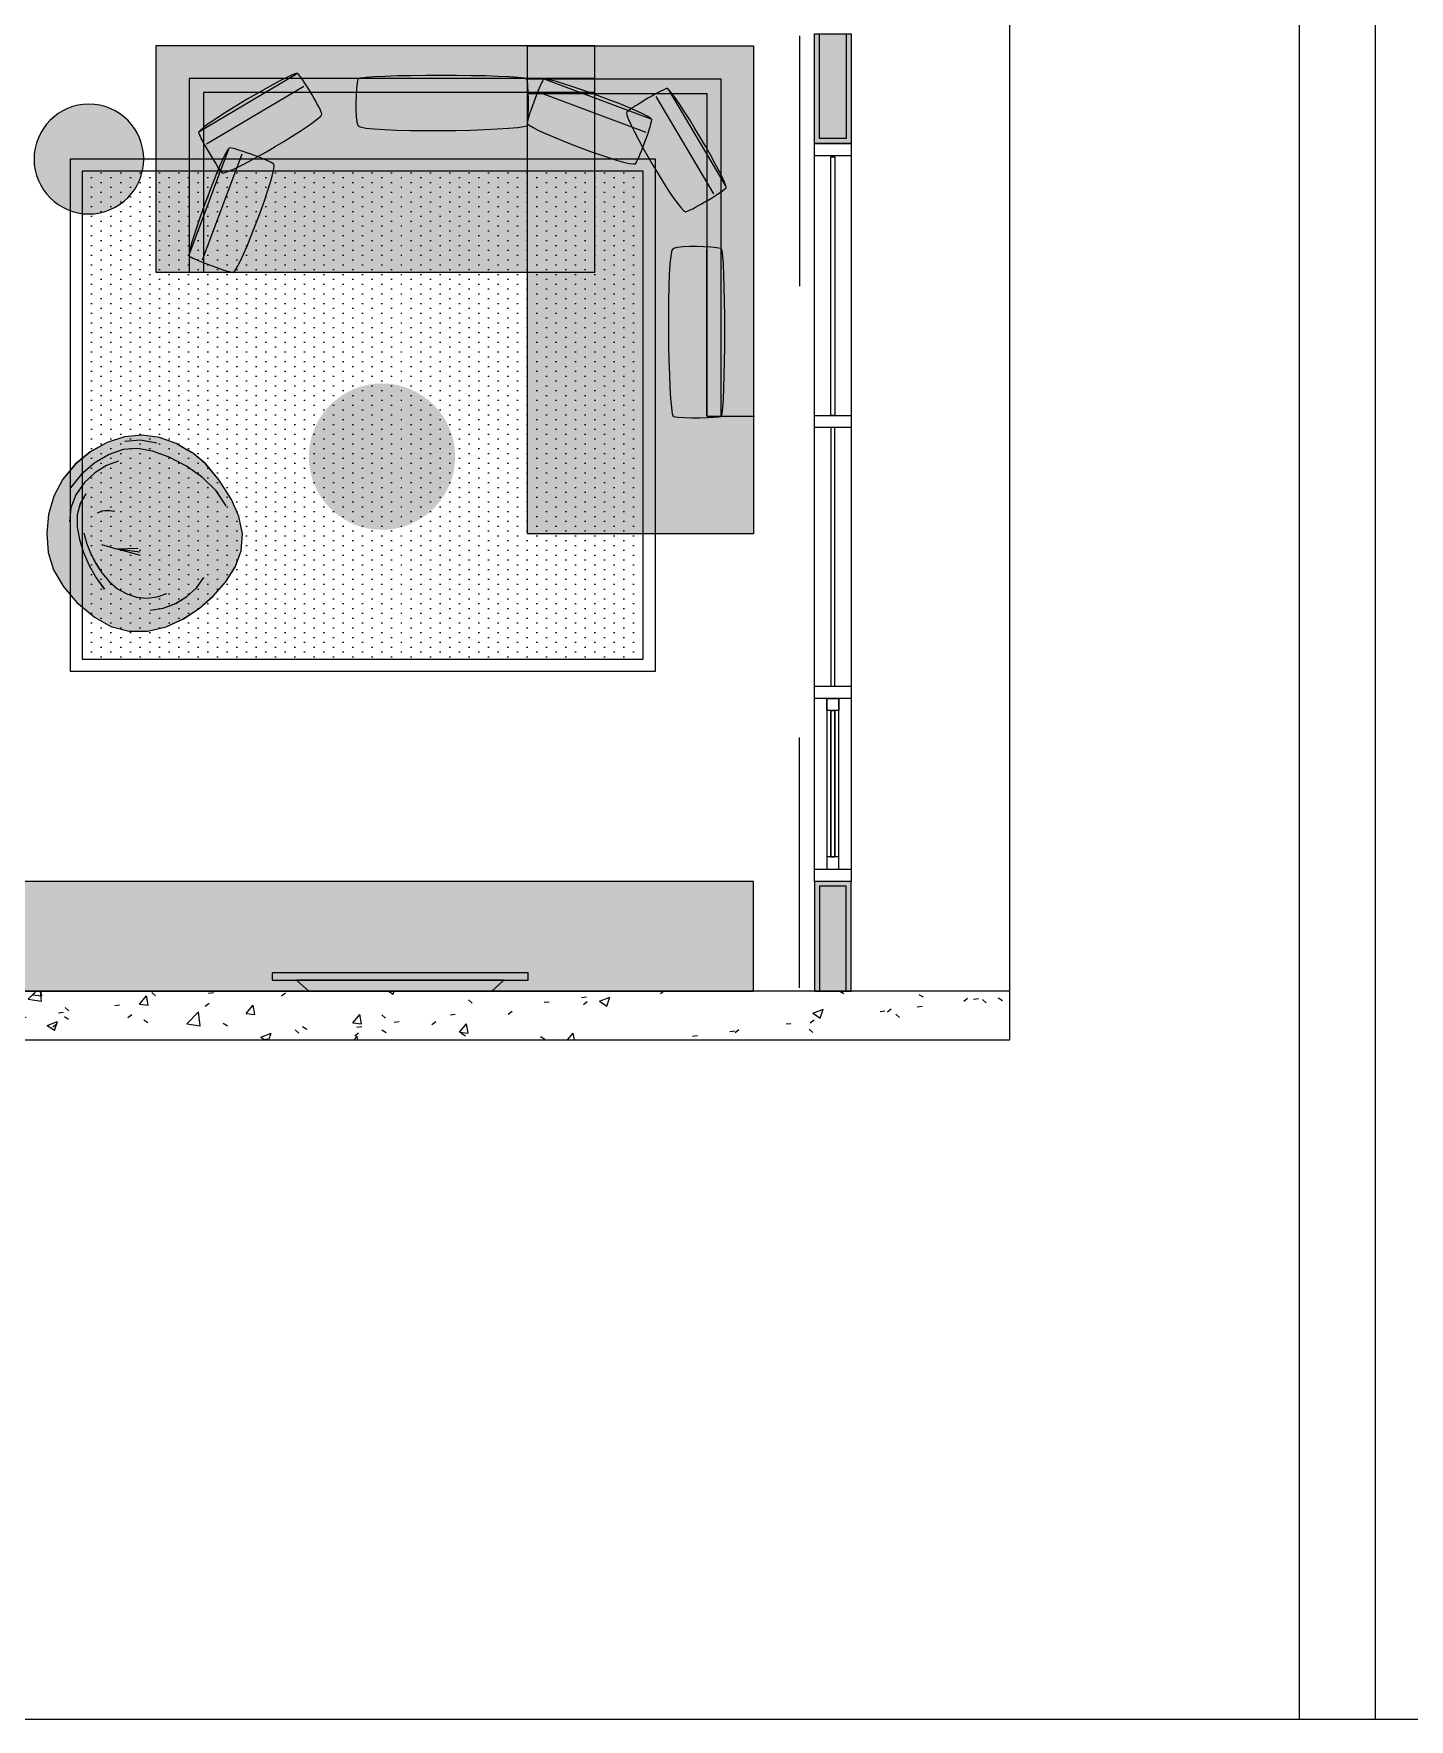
# Model space of a CAD drawing. Header units: millimetres. Extents: x 138979 to 257434, y 2210 to 57479.
# Drawn here: x 214969 to 220610, y 17607 to 24517 of the extents above; entities that cross this region are included whole.
import ezdxf

# ---------------------------------------------------------------- set-up
doc = ezdxf.new("R2010")
doc.units = ezdxf.units.MM
for name, color, linetype, lineweight in [('FLOOR', 6, 'Continuous', 9), ('WALL-FILL-4', 254, 'Continuous', 9), ('WALL-RETCUT-1', 1, 'Continuous', 25)]:
    doc.layers.add(name, color=color, linetype=linetype, lineweight=lineweight)
for name, color, linetype in [('GAR-DOOR', 4, 'Continuous'), ('GAR-FFE', 1, 'Continuous'), ('GAR-WINDOW', 4, 'Continuous')]:
    doc.layers.add(name, color=color, linetype=linetype)
doc.linetypes.add('BATTING', pattern='A,0.00254,-2.54,[134,ltypeshp.shx,S=2.54,R=0,X=-2.54,Y=0],-5.08,[134,ltypeshp.shx,S=2.54,R=180,X=2.54,Y=0],-2.54', length=10.16254)

# ---------------------------------------------------------------- blocks, each defined once
blk = doc.blocks.new('tv')
at = {"layer": 'GAR-FFE', "true_color": 0xffffff}
h = blk.add_hatch(color=7, dxfattribs=at)
h.dxf.hatch_style = 1
h.paths.add_polyline_path([(-50135.2, -61402.1), (-50135.2, -61432.1), (-49085.2, -61432.1), (-49085.2, -61402.1)])
h.paths.add_polyline_path([(-50035.2, -61432.1), (-49985.2, -61477.1), (-49235.2, -61477.1), (-49185.2, -61432.1)])
at = {"layer": 'GAR-FFE', "color": 8}
for points in [[(-50135.2, -61432.1), (-49085.2, -61432.1), (-49085.2, -61402.1), (-50135.2, -61402.1)], [(-49985.2, -61477.1), (-49235.2, -61477.1), (-49185.2, -61432.1), (-50035.2, -61432.1)]]:
    blk.add_lwpolyline(points, close=True, dxfattribs=at)
blk = doc.blocks.new('Type C1 outdoor dining table')
at = {"true_color": 0xffffff}
h = blk.add_hatch(color=7, dxfattribs=at)
h.dxf.hatch_style = 1
h.paths.add_polyline_path([(7367.6, -27279.7, 1), (7967.6, -27279.7, 1)])
at = {"layer": 'GAR-FFE'}
blk.add_circle((7667.6, -27279.7, 0), 300, dxfattribs=at)
blk = doc.blocks.new('lovesacplan')
at = {"layer": 'GAR-FFE'}
for p, q in [((136.3, 128.8), (122.2, 122.3)), ((151.3, 132.4), (136.3, 128.8)), ((166.7, 132.4), (151.3, 132.4)), ((181.6, 128.5), (166.7, 132.4)), ((195.1, 120.9), (181.6, 128.5)), ((109.3, 113.7), (97.7, 103.6)), ((122.2, 122.3), (109.3, 113.7)), ((138.7, 113.6), (128.5, 109.7)), ((149.3, 115.3), (138.7, 113.6)), ((197.2, 119.1), (195.1, 120.9)), ((209.6, 109), (197.2, 119.1)), ((97.7, 103.6), (87.5, 92.2)), ((111.4, 96.8), (105.5, 88.4)), ((119.2, 104), (111.4, 96.8)), ((128.5, 109.7), (119.2, 104)), ((143.7, 104.3), (135.8, 101.5)), ((152.1, 105.3), (143.7, 104.3)), ((160.5, 104.6), (152.1, 105.3)), ((168.6, 101.9), (160.5, 104.6)), ((176.2, 97.6), (168.6, 101.9)), ((183, 91.7), (176.2, 97.6)), ((193.7, 88.7), (187, 98)), ((219.9, 96.6), (209.6, 109)), ((87.5, 92.2), (79.6, 79.8)), ((189, 84.6), (183, 91.7)), ((194.1, 76.8), (189, 84.6)), ((199.4, 78.5), (193.7, 88.7)), ((221, 95), (219.9, 96.6)), ((228.6, 82.1), (221, 95)), ((79.6, 79.8), (74.8, 66.6)), ((157.4, 70.5), (176.2, 65.1)), ((198.4, 68.5), (194.1, 76.8)), ((204.1, 67.9), (199.4, 78.5)), ((233, 67.8), (228.6, 82.1)), ((74.8, 66.6), (73.8, 52.7)), ((158, 67.6), (176.2, 65.1)), ((159.4, 64.7), (176.2, 65.1)), ((189.3, 61.4), (176.2, 65.1)), ((201.7, 60), (198.4, 68.5)), ((203.7, 51.8), (201.7, 60)), ((207.5, 57.3), (204.1, 67.9)), ((209.3, 46.9), (207.5, 57.3)), ((234.2, 52.2), (233, 67.8)), ((73.8, 52.7), (76.6, 38.5)), ((209.2, 37.1), (209.3, 46.9)), ((214.5, 31.4), (215.5, 42.8)), ((232.8, 36.8), (234.2, 52.2)), ((76.6, 38.5), (82.7, 24.4)), ((87.1, 29.6), (95.3, 17.4)), ((178.5, 34.3), (184.2, 33.6)), ((184.2, 33.6), (189, 34.1)), ((189, 34.1), (192.9, 35.7)), ((202.3, 19.7), (206.8, 27.9)), ((206.8, 27.9), (209.2, 37.1)), ((210.5, 20.6), (214.5, 31.4)), ((228.4, 21.8), (232.8, 36.8)), ((82.7, 24.4), (92.7, 8.6)), ((95.3, 17.4), (106.4, 6.4)), ((203.5, 10.8), (210.5, 20.6)), ((205.9, 3.9), (214.8, 15)), ((220.9, 7.9), (228.4, 21.8)), ((92.7, 8.6), (103.9, -4.8)), ((106.4, 6.4), (119.6, -2.9)), ((185.2, -3.4), (194.7, 2.6)), ((194.7, 2.6), (203.5, 10.8)), ((194.9, -5.5), (205.9, 3.9)), ((210.8, -4.5), (220.9, 7.9)), ((103.9, -4.8), (115, -14.2)), ((115, -13.7), (122.2, -18)), ((119.6, -2.9), (133.8, -10.3)), ((133.8, -10.3), (147.4, -15.2)), ((171.6, -16.5), (183.1, -12.4)), ((175.4, -6.9), (185.2, -3.4)), ((183.1, -12.4), (194.9, -5.5)), ((198.5, -14.7), (210.8, -4.5)), ((115, -14.2), (122.2, -18)), ((122.2, -18), (128, -21.4)), ((128, -21.4), (141.8, -26.4)), ((141.8, -26.4), (156, -28.3)), ((144, -21.6), (157.2, -24.1)), ((147.4, -15.2), (159.9, -17.3)), ((156, -28.3), (170.5, -26.9)), ((157.2, -24.1), (170.1, -23.1)), ((159.9, -17.3), (171.6, -16.5)), ((170.5, -26.9), (184.8, -22.4)), ((184.8, -22.4), (198.5, -14.7))]:
    blk.add_line(p, q, dxfattribs=at)
blk = doc.blocks.new('beanbag')
at = {"layer": 'GAR-FFE', "true_color": 0xffffff}
h = blk.add_hatch(color=7, dxfattribs=at)
h.dxf.hatch_style = 1
h.paths.add_polyline_path([(-475181.9, -43380.7), (-475187.1, -43450.2), (-475173.3, -43521.3), (-475142.7, -43591.6), (-475092.6, -43670.9), (-475036.8, -43737.8), (-474981.1, -43784.5), (-474945, -43803.6), (-474916.1, -43820.8), (-474847.1, -43845.6), (-474775.9, -43855.1), (-474703.7, -43848.4), (-474632.1, -43825.5), (-474563.8, -43787.4), (-474502.2, -43736.1), (-474451.4, -43674.1), (-474414.1, -43604.5), (-474391.9, -43529.9), (-474385.2, -43452.9), (-474391.2, -43374.6), (-474412.9, -43303.2), (-474451.3, -43238.7), (-474456.4, -43230.6), (-474507.9, -43168.6), (-474570.3, -43118.2), (-474580.6, -43109.4), (-474648.3, -43071), (-474722.6, -43051.6), (-474799.4, -43051.8), (-474874.6, -43069.7), (-474944.9, -43102), (-475009.5, -43145), (-475067.8, -43195.9), (-475118.5, -43252.7), (-475158.1, -43314.5)])
at = {"layer": 'GAR-FFE'}
for p, q in [((-474944.9, -43102), (-475009.5, -43145)), ((-474874.6, -43069.7), (-474944.9, -43102)), ((-474799.4, -43051.8), (-474874.6, -43069.7)), ((-474722.6, -43051.6), (-474799.4, -43051.8)), ((-474648.3, -43071), (-474722.6, -43051.6)), ((-474580.6, -43109.4), (-474648.3, -43071)), ((-474570.3, -43118.2), (-474580.6, -43109.4)), ((-474507.9, -43168.6), (-474570.3, -43118.2)), ((-475009.5, -43145), (-475067.8, -43195.9)), ((-474913.8, -43165.2), (-474959.9, -43193.8)), ((-474862.8, -43145.7), (-474913.8, -43165.2)), ((-474809.4, -43137.1), (-474862.8, -43145.7)), ((-474795.8, -43187), (-474837.8, -43192.3)), ((-474753.6, -43190.9), (-474795.8, -43187)), ((-474456.4, -43230.6), (-474507.9, -43168.6)), ((-475118.5, -43252.7), (-475158.1, -43314.5)), ((-475067.8, -43195.9), (-475118.5, -43252.7)), ((-474998.9, -43229.8), (-475028.7, -43271.7)), ((-474959.9, -43193.8), (-474998.9, -43229.8)), ((-474837.8, -43192.3), (-474877.3, -43206.2)), ((-474712.9, -43204), (-474753.6, -43190.9)), ((-474675.2, -43225.8), (-474712.9, -43204)), ((-474641.2, -43255.2), (-474675.2, -43225.8)), ((-474611.2, -43290.4), (-474641.2, -43255.2)), ((-474587.4, -43270.2), (-474621.3, -43223.9)), ((-474451.3, -43238.7), (-474456.4, -43230.6)), ((-474412.9, -43303.2), (-474451.3, -43238.7)), ((-475158.1, -43314.5), (-475181.9, -43380.7)), ((-474585.4, -43329.8), (-474611.2, -43290.4)), ((-474558.9, -43321.3), (-474587.4, -43270.2)), ((-474535.8, -43374.3), (-474558.9, -43321.3)), ((-474391.2, -43374.6), (-474412.9, -43303.2)), ((-475181.9, -43380.7), (-475187.1, -43450.2)), ((-474769.2, -43361.2), (-474675.2, -43388.3)), ((-474765.9, -43375.5), (-474675.2, -43388.3)), ((-474759.1, -43390.3), (-474675.2, -43388.3)), ((-474609.5, -43406.9), (-474675.2, -43388.3)), ((-474564.1, -43371.3), (-474585.4, -43329.8)), ((-474547.8, -43413.5), (-474564.1, -43371.3)), ((-474518.7, -43427.4), (-474535.8, -43374.3)), ((-474385.2, -43452.9), (-474391.2, -43374.6)), ((-475187.1, -43450.2), (-475173.3, -43521.3)), ((-474537.4, -43454.9), (-474547.8, -43413.5)), ((-474509.5, -43479.1), (-474518.7, -43427.4)), ((-474391.9, -43529.9), (-474385.2, -43452.9)), ((-475173.3, -43521.3), (-475142.7, -43591.6)), ((-474522.1, -43574.3), (-474510.1, -43528.4)), ((-474510.1, -43528.4), (-474509.5, -43479.1)), ((-474483.4, -43556.8), (-474478.5, -43499.6)), ((-474414.1, -43604.5), (-474391.9, -43529.9)), ((-475142.7, -43591.6), (-475092.6, -43670.9)), ((-475120.7, -43565.7), (-475079.4, -43626.7)), ((-474663.5, -43542.4), (-474635.3, -43545.5)), ((-474635.3, -43545.5), (-474611.1, -43543.1)), ((-474611.1, -43543.1), (-474591.4, -43535.2)), ((-474544.8, -43615), (-474522.1, -43574.3)), ((-474503.7, -43610.8), (-474483.4, -43556.8)), ((-475092.6, -43670.9), (-475036.8, -43737.8)), ((-475079.4, -43626.7), (-475024.1, -43681.7)), ((-474582.4, -43700.4), (-474538.3, -43659.6)), ((-474538.3, -43659.6), (-474503.7, -43610.8)), ((-474526.6, -43694.3), (-474482.3, -43638.8)), ((-474451.4, -43674.1), (-474414.1, -43604.5)), ((-475036.8, -43737.8), (-474981.1, -43784.5)), ((-475024.1, -43681.7), (-474957.9, -43728.4)), ((-474957.9, -43728.4), (-474887.1, -43765)), ((-474679.2, -43748.2), (-474630.3, -43730.6)), ((-474640.5, -43775.9), (-474581.8, -43741.2)), ((-474630.3, -43730.6), (-474582.4, -43700.4)), ((-474581.8, -43741.2), (-474526.6, -43694.3)), ((-474563.8, -43787.4), (-474502.2, -43736.1)), ((-474502.2, -43736.1), (-474451.4, -43674.1)), ((-474981.3, -43782.1), (-474945, -43803.6)), ((-474981.1, -43784.5), (-474945, -43803.6)), ((-474945, -43803.6), (-474916.1, -43820.8)), ((-474887.1, -43765), (-474818.9, -43789.6)), ((-474818.9, -43789.6), (-474756.5, -43800.4)), ((-474756.5, -43800.4), (-474698.3, -43796)), ((-474698.3, -43796), (-474640.5, -43775.9)), ((-474632.1, -43825.5), (-474563.8, -43787.4)), ((-474916.1, -43820.8), (-474847.1, -43845.6)), ((-474847.1, -43845.6), (-474775.9, -43855.1)), ((-474836.1, -43821.9), (-474770.1, -43834)), ((-474775.9, -43855.1), (-474703.7, -43848.4)), ((-474770.1, -43834), (-474705.8, -43829.3)), ((-474703.7, -43848.4), (-474632.1, -43825.5))]:
    blk.add_line(p, q, dxfattribs=at)
at = {"layer": 'GAR-FFE', "xscale": 5, "yscale": 5, "zscale": 5}
blk.add_blockref('lovesacplan', (-475556.1, -43713.7), dxfattribs=at)
blk = doc.blocks.new('sofa06')
at = {"layer": 'GAR-FFE', "true_color": 0xffffff}
h = blk.add_hatch(color=7, dxfattribs=at)
h.dxf.hatch_style = 1
h.paths.add_polyline_path([(137799.5, 48950.7), (135999.5, 48950.7), (135999.5, 48023), (137799.5, 48023)])
at = {"layer": 'GAR-FFE'}
for points in [[(136276.2, 48950.7), (137799.5, 48950.7), (137799.5, 48023), (135999.5, 48023), (135999.5, 48950.7), (136276.2, 48950.7)], [(135999.5, 48817.5), (137662.8, 48817.5), (137662.8, 48022.4)], [(136283.2, 48817.6), (136965.5, 48817.6)], [(137592.7, 48549.7), (137193, 48786.2)], [(137622.3, 48599.8), (137222.7, 48836.3)], [(135999.5, 48759.3), (137604.5, 48759.3), (137604.5, 48023.5)], [(136283.2, 48759.4), (136965.5, 48759.4)], [(137663, 48094.1), (137500.8, 48529.3)], [(137608.5, 48073.8), (137446.3, 48508.9)]]:
    blk.add_lwpolyline(points, dxfattribs=at)
for points in [[(136278.3, 48622.2), (136270.6, 48658.9), (136273.1, 48808.8), (136279.4, 48816.2), (136304.4, 48835.5), (136957, 48836), (136970.6, 48816.2), (136978.7, 48778.9), (136983.1, 48654.7), (136970.9, 48622.7), (136958.7, 48590.8), (136312.8, 48600.7), (136278.3, 48622.2), (136278.3, 48622.2), (136278.3, 48622.2), (136278.3, 48622.2)], [(137527, 48429.2), (137552.3, 48456.8), (137626.5, 48587.1), (137624.9, 48596.7), (137613.2, 48626), (137239.4, 48847.9), (137217.6, 48837.7), (137191.7, 48809.7), (137121.9, 48689), (137118.8, 48671.4), (137125.9, 48639.1), (137486.4, 48428.2), (137527, 48429.2), (137527, 48429.2), (137527, 48429.2), (137527, 48429.2)], [(137481.7, 48021.3), (137518.8, 48027), (137658.3, 48081.6), (137663.1, 48090.1), (137672.5, 48120.3), (137521.1, 48527.8), (137497.8, 48533.5), (137460, 48528.1), (137329.9, 48478), (137316.4, 48466.2), (137301.6, 48436.7), (137449.5, 48046.1), (137481.7, 48021.3), (137481.7, 48021.3), (137481.7, 48021.3), (137481.7, 48021.3)]]:
    blk.add_open_spline(points, degree=3, knots=[0, 0, 0, 0, 1, 1, 1, 2, 2, 2, 3, 3, 3, 4, 4, 4, 5, 5, 5, 5], dxfattribs=at)
blk = doc.blocks.new('sofa 07')
at = {"layer": 'GAR-FFE', "true_color": 0xffffff}
h = blk.add_hatch(color=7, dxfattribs=at)
h.dxf.hatch_style = 1
h.paths.add_polyline_path([(187183.7, 34294.7), (186256.1, 34294.7), (186256.1, 32294.7), (187183.7, 32294.7)])
at = {"layer": 'GAR-FFE'}
for points in [[(186256.1, 34294.7), (187183.7, 34294.7), (187183.7, 32294.7), (186256.1, 32294.7), (186256.1, 34294.7), (186256.1, 34294.7)], [(187050.5, 32776.3), (187050.5, 34158), (186255.4, 34158)], [(186327.1, 34158.3), (186762.3, 33996)], [(186256.5, 34099.8), (186992.3, 34099.8), (186992.3, 32776.3), (187187.3, 32776.3)], [(186306.8, 34103.7), (186742, 33941.5)], [(186782.7, 34087.9), (187019.3, 33688.2)], [(186832.8, 34117.5), (187069.4, 33717.9)], [(186992.4, 32778.4), (186992.4, 33460.7)], [(187050.6, 32778.4), (187050.6, 33460.7)]]:
    blk.add_lwpolyline(points, dxfattribs=at)
for points in [[(186254.4, 33976.9), (186260, 34014), (186314.7, 34153.5), (186323.1, 34158.3), (186353.3, 34167.7), (186760.8, 34016.3), (186766.6, 33993), (186761.1, 33955.2), (186711.1, 33825.1), (186699.3, 33811.6), (186669.8, 33796.8), (186279.1, 33944.7), (186254.4, 33976.9), (186254.4, 33976.9), (186254.4, 33976.9), (186254.4, 33976.9)], [(186662.2, 34022.2), (186689.9, 34047.5), (186820.1, 34121.7), (186829.7, 34120), (186859.1, 34108.4), (187080.9, 33734.6), (187070.8, 33712.8), (187042.8, 33686.9), (186922.1, 33617.1), (186904.5, 33614), (186872.2, 33621.1), (186661.2, 33981.6), (186662.2, 34022.2), (186662.2, 34022.2), (186662.2, 34022.2), (186662.2, 34022.2)], [(186855.2, 32773.5), (186891.9, 32765.8), (187041.9, 32768.3), (187049.3, 32774.6), (187068.6, 32799.6), (187069.1, 33452.2), (187049.3, 33465.8), (187012, 33473.9), (186887.7, 33478.3), (186855.8, 33466.1), (186823.9, 33453.9), (186833.7, 32808), (186855.2, 32773.5), (186855.2, 32773.5), (186855.2, 32773.5), (186855.2, 32773.5)]]:
    blk.add_open_spline(points, degree=3, knots=[0, 0, 0, 0, 1, 1, 1, 2, 2, 2, 3, 3, 3, 4, 4, 4, 5, 5, 5, 5], dxfattribs=at)
blk = doc.blocks.new('TYPE D3')
h = blk.add_hatch(color=9)
h.dxf.hatch_style = 1
h.paths.add_polyline_path([(226960.7, 58669.5), (226960.7, 58239.5), (226850.7, 58239.5), (226850.7, 58669.5)], flags=17)
h.paths.add_polyline_path([(226980.7, 58669.5), (226980.7, 58219.5), (226830.7, 58219.5), (226830.7, 58669.5), (226850.7, 58669.5), (226850.7, 58239.5), (226960.7, 58239.5), (226960.7, 58669.5)])
h = blk.add_hatch(color=9)
h.dxf.hatch_style = 1
h.paths.add_polyline_path([(226960.7, 54744.5), (226960.7, 55174.5), (226850.7, 55174.5), (226850.7, 54744.5)], flags=17)
h.paths.add_polyline_path([(226980.7, 54744.5), (226980.7, 55194.5), (226830.7, 55194.5), (226830.7, 54744.5), (226850.7, 54744.5), (226850.7, 55174.5), (226960.7, 55174.5), (226960.7, 54744.5)])
at = {"layer": 'WALL-FILL-4'}
h = blk.add_hatch(dxfattribs=at)
h.set_pattern_fill('FP_118', color=256, angle=-490, style=0, pattern_type=2)
h.set_pattern_definition([(50, (223755.7, 54544.54), (437.242, -38.254), [45.72, -502.92]), (355, (223755.7, 54544.54), (-84.583, 458.537), [36.576, -402.336]), (100.451, (223792.14, 54541.35), (352.66, 420.28), [38.856, -427.416]), (46.184, (223755.7, 54666.46), (650.59, -100.9), [68.58, -754.38]), (96.636, (223809.9, 54658.05), (569.77, 593.83), [58.28, -641.12]), (351.184, (223755.7, 54666.46), (569.77, 593.82), [54.86, -603.5]), (21, (223816.66, 54635.98), (363.875, -245.437), [45.72, -502.92]), (326, (223816.66, 54636), (148.325, 442.05), [36.576, -402.336]), (71.451, (223847, 54615.53), (512.2, 196.61), [38.856, -427.416]), (37.5, (223755.7, 54544.54), (7.413, 202.932), [20.117, -377.342, 20.117, -792.175]), (37.5, (223755.7, 54544.54), (7.413, 202.932), [-417.576, -388.315, 20.117, -383.743]), (7.5, (223755.7, 54544.54), (160.367, 240.433), [20.117, -212.75, 20.117, -522.122]), (7.5, (223755.7, 54544.54), (160.367, 240.433), [-252.984, -368.198, 20.117, -133.807]), (327.5, (223619.76, 54544.54), (325.418, -13.749), [20.117, -132.283, 20.117, -1086.307]), (327.5, (223619.76, 54544.54), (325.418, -13.749), [-172.517, -455.371, 20.117, -610.819]), (317.5, (223558.8, 54544.54), (355.51, 61.024), [20.117, -178.003, 20.117, -743.712]), (317.5, (223558.8, 54544.54), (355.51, 61.024), [-218.237, -295.656, 20.117, -427.94])])
h.paths.add_polyline_path([(220805.7, 54744.5), (220805.7, 54544.5), (227630.7, 54544.5), (227630.7, 54744.5)])
at = {"layer": 'FLOOR'}
blk.add_line((227630.7, 54744.5), (227630.7, 63044.5), dxfattribs=at)
at = {"layer": 'GAR-DOOR'}
blk.add_lwpolyline([(226980.7, 58219.5), (226980.7, 55194.5), (226830.7, 55194.5), (226830.7, 58219.5)], close=True, dxfattribs=at)
at = {"layer": 'GAR-WINDOW'}
for points in [[(226980.7, 58219.5), (226980.7, 58169.5), (226830.7, 58169.5), (226830.7, 58219.5)], [(226897.7, 57104.5), (226897.7, 58164.5), (226913.7, 58164.5), (226913.7, 57104.5)], [(226980.7, 57104.5), (226980.7, 57054.5), (226830.7, 57054.5), (226830.7, 57104.5)], [(226897.7, 57054.5), (226897.7, 55994.5), (226913.7, 55994.5), (226913.7, 57054.5)], [(226980.7, 55994.5), (226980.7, 55944.5), (226830.7, 55944.5), (226830.7, 55994.5)], [(226880.7, 55244.5), (226930.7, 55244.5), (226930.7, 55944.5), (226880.7, 55944.5)], [(226880.7, 55894.5), (226880.7, 55944.5), (226930.7, 55944.5), (226930.7, 55894.5)], [(226897.7, 55894.5), (226897.7, 55294.5), (226913.7, 55294.5), (226913.7, 55894.5)], [(226897.7, 55294.5), (226897.7, 55894.5), (226913.7, 55894.5), (226913.7, 55294.5)], [(226880.7, 55294.5), (226880.7, 55244.5), (226930.7, 55244.5), (226930.7, 55294.5)], [(226980.7, 55244.5), (226980.7, 55194.5), (226830.7, 55194.5), (226830.7, 55244.5)]]:
    blk.add_lwpolyline(points, close=True, dxfattribs=at)
at = {"layer": 'WALL-RETCUT-1'}
for points in [[(226980.7, 58669.5), (226980.7, 58219.5), (226830.7, 58219.5), (226830.7, 58669.5)], [(226960.7, 58669.5), (226960.7, 58239.5), (226850.7, 58239.5), (226850.7, 58669.5)], [(226980.7, 54744.5), (226980.7, 55194.5), (226830.7, 55194.5), (226830.7, 54744.5)], [(226960.7, 54744.5), (226960.7, 55174.5), (226850.7, 55174.5), (226850.7, 54744.5)], [(227630.7, 54544.5), (227630.7, 54744.5), (220805.7, 54744.5), (220805.7, 54544.5)]]:
    blk.add_lwpolyline(points, close=True, dxfattribs=at)

msp = doc.modelspace()

# ---------------------------------------------------------------- hatches: boundary and pattern name
at = {"layer": 'GAR-FFE'}
h = msp.add_hatch(dxfattribs=at)
h.set_pattern_fill('DOTS', color=8, scale=25, angle=-90)
h.set_pattern_definition([(270, (164565.195, 210299.91), (39.6875, -19.84375), [0, -39.6875])])
h.paths.add_polyline_path([(215168.1, 23953.4), (215168.1, 21953.4), (217468.1, 21953.4), (217468.1, 23953.4)])
at = {"layer": 'GAR-FFE', "true_color": 0xffffff}
h = msp.add_hatch(color=7, dxfattribs=at)
h.dxf.hatch_style = 1
h.paths.add_polyline_path([(216697.2, 22783.3, -1), (216097.2, 22783.3, -1)])
h = msp.add_hatch(color=7, dxfattribs=at)
h.dxf.hatch_style = 1
h.paths.add_polyline_path([(212696.2, 21042.2), (212696.2, 20592.2), (217921.2, 20592.2), (217921.2, 21042.2)])

# ---------------------------------------------------------------- linework, layer by layer
at = {"layer": 'Defpoints'}
for points in [[(205346.2, 17607.1), (220471.2, 17607.1), (220471.2, 32457.1), (205346.2, 32457.1)], [(220158.5, 17607.1), (237863.5, 17607.1), (237863.5, 32457.1), (220158.5, 32457.1)]]:
    msp.add_lwpolyline(points, close=True, dxfattribs=at)
at = {"layer": 'GAR-FFE', "linetype": 'BATTING', "ltscale": 5}
for points in [[(218108.7, 24508), (218108.7, 23482)], [(218108.7, 20605.8), (218108.7, 21631.7)]]:
    msp.add_lwpolyline(points, dxfattribs=at)
at = {"layer": 'GAR-FFE'}
msp.add_lwpolyline([(217518.1, 21903.4), (217518.1, 24003.4), (215118.1, 24003.4), (215118.1, 21903.4)], close=True, dxfattribs=at)
at = {"layer": 'GAR-FFE', "color": 8}
msp.add_lwpolyline([(217468.1, 21953.4), (217468.1, 23953.4), (215168.1, 23953.4), (215168.1, 21953.4)], close=True, dxfattribs=at)
at = {"layer": 'GAR-FFE', "color": 1}
msp.add_lwpolyline([(212696.2, 21042.2), (212696.2, 20592.2), (217921.2, 20592.2), (217921.2, 21042.2)], close=True, dxfattribs=at)

# ---------------------------------------------------------------- block references
msp.add_blockref('TYPE D3', (-8659.5, -34152.3))
at = {"layer": 'GAR-FFE', "xscale": -1}
msp.add_blockref('sofa06', (353269.8, -24483.5), dxfattribs=at)
at = {"layer": 'GAR-FFE'}
for name, p in [('sofa 07', (30737.5, -9827.5)), ('tv', (266082.3, 82069.3))]:
    msp.add_blockref(name, p, dxfattribs=at)
at = {"layer": 'GAR-FFE', "xscale": -0.75, "yscale": 0.75, "zscale": 0.75, "rotation": 90}
msp.add_blockref('Type C1 outdoor dining table', (194735.5, 29754, 0), dxfattribs=at)
at = {"layer": 'GAR-FFE', "rotation": 180}
msp.add_blockref('beanbag', (-259362.6, -20983.7), dxfattribs=at)

doc.saveas('drawing.dxf')
